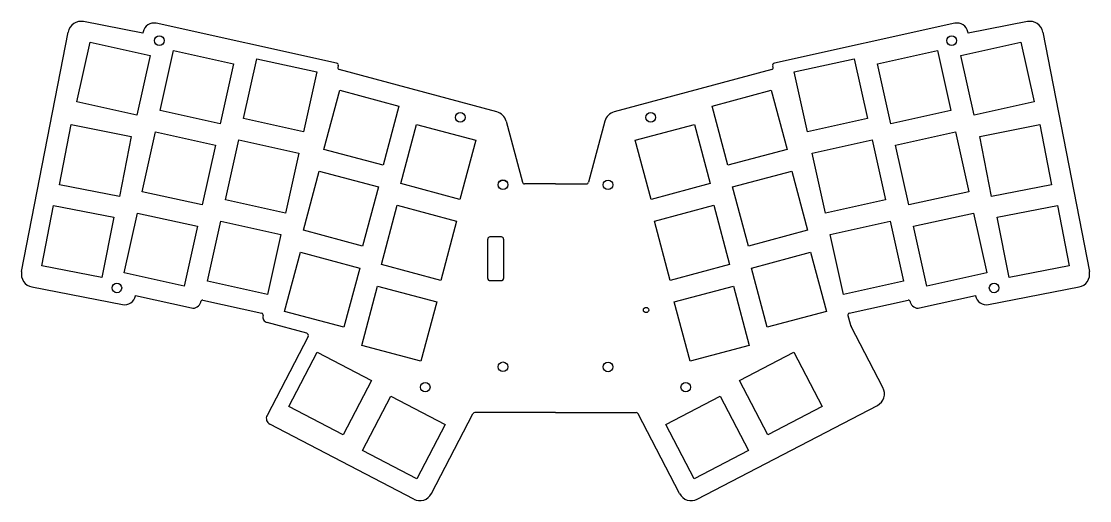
# Model space of a CAD drawing. Extents: x 28 to 272, y -552 to -34.
# Drawn here: x 28 to 272, y -143.8 to -34.4 of the extents above; entities that cross this region are included whole.
import ezdxf

# ---------------------------------------------------------------- set-up
doc = ezdxf.new("R2010")
doc.units = 0
doc.layers.add('BLACK', color=7, linetype='CONTINUOUS')

msp = doc.modelspace()

# ---------------------------------------------------------------- linework, layer by layer
at = {"layer": 'BLACK', "linetype": 'CONTINUOUS'}
for p, q in [((55.792031, -37.107841), (42.230974, -34.471838)), ((100.025963, -43.979229), (58.844465, -34.849511)), ((241.155535, -34.849511), (199.974037, -43.979229)), ((257.769026, -34.471838), (244.207969, -37.107841)), ((28.081801, -91.540491), (38.713665, -36.844293)), ((55.849299, -36.813226), (55.792031, -37.107841)), ((244.207969, -37.107841), (244.150701, -36.813226)), ((261.286335, -36.844293), (271.918199, -91.540491)), ((40.714595, -52.820484), (43.744749, -39.15234)), ((43.744749, -39.15234), (57.412893, -42.182494)), ((59.741031, -54.747202), (62.771185, -41.079058)), ((62.771185, -41.079058), (76.439329, -44.109212)), ((223.560671, -44.109212), (237.228815, -41.079058)), ((237.228815, -41.079058), (240.258969, -54.747202)), ((242.587107, -42.182494), (256.255251, -39.15234)), ((256.255251, -39.15234), (259.285405, -52.820484)), ((57.412893, -42.182494), (54.382739, -55.850638)), ((78.788045, -56.613202), (81.818199, -42.945058)), ((81.818199, -42.945058), (95.486343, -45.975212)), ((204.513657, -45.975212), (218.181801, -42.945058)), ((218.181801, -42.945058), (221.211955, -56.613202)), ((245.617261, -55.850638), (242.587107, -42.182494)), ((76.439329, -44.109212), (73.409175, -57.777356)), ((95.486343, -45.975212), (92.456189, -59.643356)), ((100.40589, -44.575599), (100.321712, -44.955292)), ((136.57828, -55.066255), (100.608703, -45.428238)), ((199.391297, -45.428238), (163.42172, -55.066255)), ((199.678288, -44.955292), (199.59411, -44.575599)), ((207.543811, -59.643356), (204.513657, -45.975212)), ((226.590825, -57.777356), (223.560671, -44.109212)), ((97.091204, -63.638336), (100.714671, -50.115375)), ((100.714671, -50.115375), (114.237632, -53.738842)), ((185.762368, -53.738842), (199.285329, -50.115375)), ((199.285329, -50.115375), (202.908796, -63.638336)), ((54.382739, -55.850638), (40.714595, -52.820484)), ((259.285405, -52.820484), (245.617261, -55.850638)), ((73.409175, -57.777356), (59.741031, -54.747202)), ((114.237632, -53.738842), (110.614165, -67.261803)), ((189.385835, -67.261803), (185.762368, -53.738842)), ((240.258969, -54.747202), (226.590825, -57.777356)), ((36.70078, -71.73667), (39.372106, -57.99389)), ((39.372106, -57.99389), (53.114886, -60.665216)), ((92.456189, -59.643356), (78.788045, -56.613202)), ((114.666899, -71.454138), (118.290366, -57.931177)), ((118.290366, -57.931177), (131.813327, -61.554644)), ((138.6996, -57.187574), (142.440122, -71.147381)), ((161.3004, -57.187574), (157.559878, -71.147381)), ((168.186673, -61.554644), (181.709634, -57.931177)), ((181.709634, -57.931177), (185.333101, -71.454138)), ((221.211955, -56.613202), (207.543811, -59.643356)), ((246.885114, -60.665216), (260.627894, -57.99389)), ((260.627894, -57.99389), (263.29922, -71.73667)), ((53.114886, -60.665216), (50.44356, -74.407996)), ((55.628766, -73.296437), (58.65892, -59.628293)), ((58.65892, -59.628293), (72.327064, -62.658447)), ((227.672936, -62.658447), (241.34108, -59.628293)), ((241.34108, -59.628293), (244.371234, -73.296437)), ((249.55644, -74.407996), (246.885114, -60.665216)), ((72.327064, -62.658447), (69.29691, -76.326591)), ((74.675701, -75.162786), (77.705855, -61.494642)), ((77.705855, -61.494642), (91.373999, -64.524796)), ((131.813327, -61.554644), (128.18986, -75.077605)), ((171.81014, -75.077605), (168.186673, -61.554644)), ((208.626001, -64.524796), (222.294145, -61.494642)), ((222.294145, -61.494642), (225.324299, -75.162786)), ((230.70309, -76.326591), (227.672936, -62.658447)), ((91.373999, -64.524796), (88.343845, -78.19294)), ((110.614165, -67.261803), (97.091204, -63.638336)), ((202.908796, -63.638336), (189.385835, -67.261803)), ((211.656155, -78.19294), (208.626001, -64.524796)), ((92.435706, -82.119397), (96.059173, -68.596436)), ((96.059173, -68.596436), (109.582134, -72.219903)), ((190.417866, -72.219903), (203.940827, -68.596436)), ((203.940827, -68.596436), (207.564294, -82.119397)), ((50.44356, -74.407996), (36.70078, -71.73667)), ((109.582134, -72.219903), (105.958667, -85.742864)), ((128.18986, -75.077605), (114.666899, -71.454138)), ((150, -71.517971), (142.923084, -71.517971)), ((150, -71.517971), (157.076916, -71.517971)), ((185.333101, -71.454138), (171.81014, -75.077605)), ((194.041333, -85.742864), (190.417866, -72.219903)), ((263.29922, -71.73667), (249.55644, -74.407996)), ((69.29691, -76.326591), (55.628766, -73.296437)), ((88.343845, -78.19294), (74.675701, -75.162786)), ((225.324299, -75.162786), (211.656155, -78.19294)), ((244.371234, -73.296437), (230.70309, -76.326591)), ((32.69422, -90.195932), (35.365546, -76.453152)), ((35.365546, -76.453152), (49.108326, -79.124478)), ((110.255185, -89.924401), (113.878652, -76.40144)), ((113.878652, -76.40144), (127.401613, -80.024907)), ((172.598387, -80.024907), (186.121348, -76.40144)), ((186.121348, -76.40144), (189.744815, -89.924401)), ((250.891674, -79.124478), (264.634454, -76.453152)), ((264.634454, -76.453152), (267.30578, -90.195932)), ((49.108326, -79.124478), (46.437, -92.867258)), ((51.516499, -91.845669), (54.546653, -78.177525)), ((54.546653, -78.177525), (68.214797, -81.207679)), ((70.563305, -93.712606), (73.593459, -80.044462)), ((73.593459, -80.044462), (87.261603, -83.074616)), ((127.401613, -80.024907), (123.778146, -93.547868)), ((176.221854, -93.547868), (172.598387, -80.024907)), ((212.738397, -83.074616), (226.406541, -80.044462)), ((226.406541, -80.044462), (229.436695, -93.712606)), ((231.785203, -81.207679), (245.453347, -78.177525)), ((245.453347, -78.177525), (248.483501, -91.845669)), ((253.563, -92.867258), (250.891674, -79.124478)), ((68.214797, -81.207679), (65.184643, -94.875823)), ((105.958667, -85.742864), (92.435706, -82.119397)), ((207.564294, -82.119397), (194.041333, -85.742864)), ((234.815357, -94.875823), (231.785203, -81.207679)), ((87.261603, -83.074616), (84.231449, -96.74276)), ((134.532, -93.112371), (134.532, -84.112371)), ((137.632, -83.612371), (135.032, -83.612371)), ((138.132, -84.112371), (138.132, -93.112371)), ((215.768551, -96.74276), (212.738397, -83.074616)), ((88.133676, -100.640811), (91.757143, -87.11785)), ((91.757143, -87.11785), (105.280104, -90.741317)), ((194.719896, -90.741317), (208.242857, -87.11785)), ((208.242857, -87.11785), (211.866324, -100.640811)), ((46.437, -92.867258), (32.69422, -90.195932)), ((123.778146, -93.547868), (110.255185, -89.924401)), ((189.744815, -89.924401), (176.221854, -93.547868)), ((267.30578, -90.195932), (253.563, -92.867258)), ((65.184643, -94.875823), (51.516499, -91.845669)), ((105.280104, -90.741317), (101.656637, -104.264278)), ((198.343363, -104.264278), (194.719896, -90.741317)), ((248.483501, -91.845669), (234.815357, -94.875823)), ((30.454256, -95.0578), (51.124456, -99.07568)), ((84.231449, -96.74276), (70.563305, -93.712606)), ((105.753521, -108.380486), (109.376988, -94.857525)), ((109.376988, -94.857525), (122.899949, -98.480992)), ((135.032, -93.612371), (137.632, -93.612371)), ((177.100051, -98.480992), (190.623012, -94.857525)), ((190.623012, -94.857525), (194.246479, -108.380486)), ((229.436695, -93.712606), (215.768551, -96.74276)), ((248.875544, -99.07568), (269.545744, -95.0578)), ((54.055546, -97.098634), (54.070737, -97.020486)), ((54.070737, -97.020486), (66.844956, -99.852462)), ((233.155044, -99.852462), (245.929263, -97.020486)), ((245.929263, -97.020486), (245.944454, -97.098634)), ((68.991879, -98.484719), (69.013743, -98.386096)), ((69.490838, -98.082153), (82.930024, -101.061549)), ((122.899949, -98.480992), (119.276482, -112.003953)), ((180.723518, -112.003953), (177.100051, -98.480992)), ((217.069976, -101.061549), (230.509162, -98.082153)), ((230.986257, -98.386096), (231.008121, -98.484719)), ((83.217607, -101.601164), (83.229817, -101.555596)), ((101.656637, -104.264278), (88.133676, -100.640811)), ((211.866324, -100.640811), (198.343363, -104.264278)), ((216.770183, -101.555596), (217.29264, -103.505432)), ((93.201235, -105.622127), (84.136846, -103.193332)), ((224.77895, -118.040502), (217.529386, -104.114221)), ((93.515332, -106.335964), (84.128254, -124.368373)), ((119.276482, -112.003953), (105.753521, -108.380486)), ((194.246479, -108.380486), (180.723518, -112.003953)), ((89.128537, -122.342801), (95.593017, -109.924649)), ((95.593017, -109.924649), (108.011169, -116.389129)), ((191.988831, -116.389129), (204.406983, -109.924649)), ((204.406983, -109.924649), (210.871463, -122.342801)), ((108.011169, -116.389129), (101.546689, -128.807281)), ((198.453311, -128.807281), (191.988831, -116.389129)), ((105.90549, -132.415588), (112.36997, -119.997436)), ((112.36997, -119.997436), (124.788122, -126.461916)), ((175.211878, -126.461916), (187.63003, -119.997436)), ((187.63003, -119.997436), (194.09451, -132.415588)), ((101.546689, -128.807281), (89.128537, -122.342801)), ((121.660597, -142.215399), (131.136116, -124.013097)), ((150, -123.743971), (131.579621, -123.743971)), ((150, -123.743971), (168.420379, -123.743971)), ((178.339403, -142.215399), (168.863884, -124.013097)), ((182.385682, -143.491185), (223.503164, -122.086781)), ((210.871463, -122.342801), (198.453311, -128.807281)), ((117.614318, -143.491185), (84.766147, -126.391512)), ((124.788122, -126.461916), (118.323642, -138.880068)), ((181.676358, -138.880068), (175.211878, -126.461916)), ((118.323642, -138.880068), (105.90549, -132.415588)), ((194.09451, -132.415588), (181.676358, -138.880068))]:
    msp.add_line(p, q, dxfattribs=at)
at = {"layer": 'BLACK'}
for centre, radius in [((59.525928, -38.810918), 1.1), ((240.474072, -38.810918), 1.1), ((128.250066, -56.333489), 1.1), ((171.749934, -56.333489), 1.1), ((138, -71.732771), 1.1), ((138.000215, -71.707131), 1.1), ((161.999961, -71.733268), 1.1), ((162.000215, -71.733371), 1.1), ((49.838167, -95.268828), 1.1), ((250.161833, -95.268828), 1.1), ((170.679999, -100.315171), 0.6), ((138.000215, -113.276351), 1.1), ((162.000215, -113.302591), 1.1), ((120.249066, -117.928489), 1.1), ((179.750934, -117.928489), 1.1)]:
    msp.add_circle(centre, radius, dxfattribs=at)
for centre, radius, start, end in [((41.65861, -37.416811), 3.00008, 79.00151407, 168.99852496), ((58.3033, -37.290171), 2.499919, 77.49812706, 169.00145051), ((241.6965, -37.290471), 2.500186, 11.0044238, 102.49591006), ((258.3414, -37.416771), 3.00004, 11.0007616, 100.99881916), ((99.9176, -44.467471), 0.500123, -12.48621053, 77.48631491), ((100.7122, -45.041871), 0.399989, -192.5013838, -104.99588709), ((199.2878, -45.041871), 0.399971, -75.00411291, 12.5013838), ((200.0822, -44.467371), 0.499945, -257.50620662, -167.49764453), ((135.8018, -57.964071), 3.000043, 15.00062409, 74.99976861), ((164.1982, -57.964071), 3.000032, 105.00023139, 164.99937591), ((142.9231, -71.017971), 0.5, -165.00039459, -90.00183346), ((157.0769, -71.017971), 0.500015, -89.99816654, -14.99960541), ((135.032, -84.112371), 0.5, 90, 180), ((137.632, -84.112371), 0.5, 0, 90), ((31.0266, -92.112971), 2.999933, -191.00129475, -100.99863567), ((268.9734, -92.112971), 2.999929, -79.00136433, 11.00129475), ((135.032, -93.112371), 0.5, -180, -90), ((137.632, -93.112371), 0.5, -90, 0), ((51.6015, -96.621671), 2.499967, -101.00074179, -10.99875768), ((248.3984, -96.621771), 2.499867, -169.00305491, -78.99657101), ((67.2345, -98.095171), 1.800036, -102.49881796, -12.49833606), ((69.4044, -98.472871), 0.400178, 77.52545444, 167.47645682), ((230.5958, -98.472571), 0.399915, 12.4877985, 102.51180718), ((232.7654, -98.095271), 1.799873, -167.50408286, -77.49738523), ((82.8435, -101.451971), 0.399895, -15.01545178, 77.50426267), ((84.4733, -101.937671), 1.299956, -195.00191892, -105.00002763), ((217.1565, -101.452071), 0.399948, -257.50736196, -164.99838489), ((220.19, -102.729171), 2.999538, -165.00155487, -152.49962695), ((93.0718, -106.105071), 0.499988, -27.50049344, 74.99661896), ((222.118, -119.425771), 2.999938, -62.50118802, 27.50111992), ((85.4588, -125.060971), 1.500036, -207.49863098, -117.50058261), ((131.5796, -124.243971), 0.499981, 89.99759358, 152.49889792), ((168.4204, -124.243871), 0.4999, 27.49093646, 90.0024069), ((118.9996, -140.830171), 2.99996, -117.50077572, -27.50001085), ((181.0004, -140.830271), 2.999912, -152.50168327, -62.49834235)]:
    msp.add_arc(centre, radius, start, end, dxfattribs=at)

doc.saveas('drawing.dxf')
